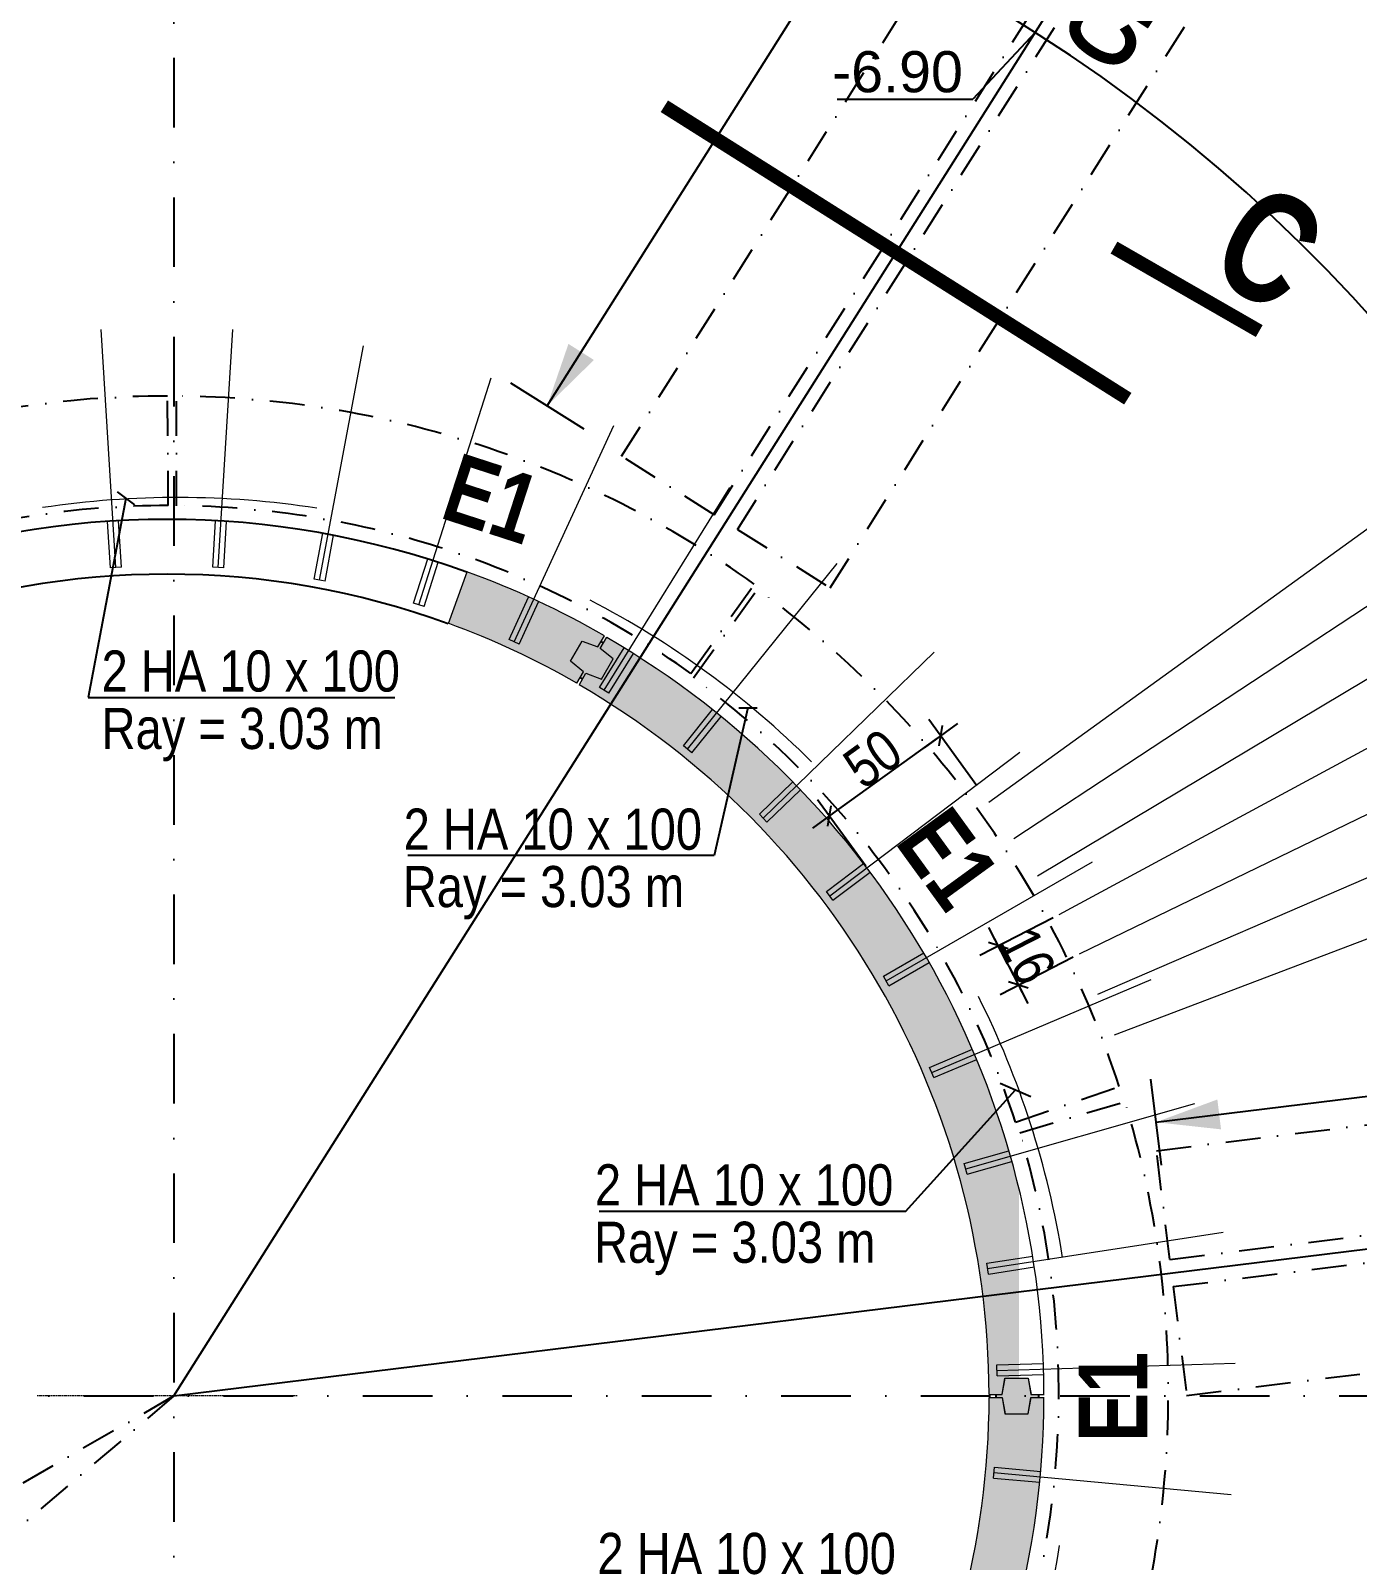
# Model space of a CAD drawing. Header units: metres. Extents: x 33574 to 39801, y -147554 to -143354.
# Drawn here: x 37489 to 37973, y -146426 to -145868 of the extents above; entities that cross this region are included whole.
import ezdxf
from ezdxf.enums import TextEntityAlignment as Align

# ---------------------------------------------------------------- set-up
doc = ezdxf.new("R2010")
doc.units = ezdxf.units.M
doc.header["$PDMODE"] = 65
for name, pattern in [('CACHEx2', [19.049999999999997, 12.7, -6.35]), ('INTERROMPU2', [9.524999999999999, 6.35, -3.175]), ('TIRETPTX2', [50.8, 25.4, -12.7, 0, -12.7]), ('VW-02', [0.69435, 0.48607, -0.20828])]:
    doc.linetypes.add(name, pattern=pattern)
for name, color, linetype in [('01_cote_gen', 4, 'Continuous'), ('01_isolant ext', 2, 'TIRETPTX2'), ('01_linteaux', 3, 'Continuous'), ('01_murs_coup', 5, 'Continuous'), ('01_murs_sup', 2, 'INTERROMPU2'), ('01_poch_murs', 251, 'Continuous'), ('01_texte', 230, 'Continuous'), ('AA_COTES', 2, 'Continuous')]:
    doc.layers.add(name, color=color, linetype=linetype)
doc.layers.add('B Faux plafonds', color=7, linetype='Continuous', lineweight=5)
doc.styles.add('ARIAL NA', font='ARIALN.TTF')
doc.styles.add('impact', font='impact.ttf')
doc.styles.add('MATTE_TXT', font='arial.ttf')
doc.styles.add('STYLE2', font='ARIALN.TTF')
doc.dimstyles.new('JB50', dxfattribs={"dimscale": 0.1, "dimtxt": 150, "dimasz": 15, "dimexe": 0.1, "dimexo": 0.1, "dimgap": 0.09, "dimtad": 1, "dimdec": 1, "dimdsep": 46, "dimtxsty": 'STYLE2', "dimblk1": 'BOND_G', "dimblk2": 'BOND_D', "dimsah": 1, "dimcen": 1.5, "dimdle": 0.01, "dimse1": 1, "dimse2": 1, "dimclrd": 4, "dimclre": 2, "dimclrt": 6, "dimazin": 2, "dimtfac": 2.333333333333333, "dimtdec": 1, "dimtix": 1, "dimtmove": 2, "dimatfit": 3, "dimldrblk": 'BOND_G', "dimfxl": 1, "dimtolj": 1, "dimtzin": 0, "dimarcsym": 0})
pattern_1 = [(0, (20298.83299314888, -129204.6844856523), (1.5875, 3.175), [0, -3.175])]
pattern_2 = [(135, (1211.661501504375, -135886.3766936216), (-11.22532015133644, 8.881784197001252e-16), [7.9375, -7.9375])]

# ---------------------------------------------------------------- blocks, each defined once
blk = doc.blocks.new('BOND_G')
at = {"layer": 'AA_COTES', "color": 0}
for p, q in [((0, -5), (0, 14.99999999999999)), ((5, 0), (-5, 0)), ((1.767766952966312, 1.767766952966312), (-1.767766952966426, -1.767766952966426))]:
    blk.add_line(p, q, dxfattribs=at)
blk = doc.blocks.new('BOND_D')
at = {"layer": 'AA_COTES', "color": 0}
for p, q in [((0, 5), (0, -15)), ((5, 0), (-5, 0)), ((-1.767766952966312, -1.767766952966312), (1.767766952966426, 1.767766952966426))]:
    blk.add_line(p, q, dxfattribs=at)
blk = doc.blocks.new('*D344')
at = {"layer": '01_linteaux', "color": 4, "lineweight": -2, "transparency": 16777216}
for p, q in [((37841.47269199282, -146200.2901984489), (37840.7890608234, -146198.9550398724)), ((37842.15632316224, -146201.6253570253), (37849.51391436078, -146215.995022175)), ((37850.1975455302, -146217.3301807515), (37850.88117669964, -146218.6653393279))]:
    blk.add_line(p, q, dxfattribs=at)
at = {"layer": 'DEFPOINTS', "color": 0, "lineweight": 0, "transparency": 16777216}
for p in [(37864.44330913688, -146190.2139197969), (37871.80090033543, -146204.5835849467), (37849.51391436078, -146215.995022175)]:
    blk.add_point(p, dxfattribs=at)
at = {"layer": '01_linteaux', "color": 4, "lineweight": -2, "transparency": 16777216, "xscale": 1.5, "yscale": 1.5, "zscale": 1.5}
for name, p, rotation in [('BOND_G', (37842.15632316224, -146201.6253570253), 297.1134656852948), ('BOND_D', (37849.51391436078, -146215.995022175), 117.1134656852948)]:
    blk.add_blockref(name, p, dxfattribs=dict(at, rotation=rotation))
at = {"layer": '01_linteaux', "color": 6, "lineweight": 0, "transparency": 16777216, "insert": (37852.66008874742, -146205.3156517264), "char_height": 15, "attachment_point": 5, "rotation": 297.11346568529484, "style": 'STYLE2'}
blk.add_mtext('\\A1;16', dxfattribs=at)
blk = doc.blocks.new('*D345')
at = {"layer": '01_linteaux', "color": 4, "lineweight": -2, "transparency": 16777216}
blk.add_line((37781.83917108322, -146153.4041815244), (37819.96441054589, -146125.8431879629), dxfattribs=at)
at = {"layer": 'DEFPOINTS', "color": 0, "lineweight": 0, "transparency": 16777216}
for p in [(37821.18003429078, -146124.9644053328), (37842.06981610152, -146153.8613292437), (37801.51332914907, -146183.1798880654)]:
    blk.add_point(p, dxfattribs=at)
at = {"layer": '01_linteaux', "color": 4, "lineweight": -2, "transparency": 16777216, "xscale": 1.5, "yscale": 1.5, "zscale": 1.5}
for name, p, rotation in [('BOND_D', (37821.18003429078, -146124.9644053328), 35.86342096028217), ('BOND_G', (37780.62354733833, -146154.2829641545), 215.8634209602822)]:
    blk.add_blockref(name, p, dxfattribs=dict(at, rotation=rotation))
at = {"layer": '01_linteaux', "color": 6, "lineweight": 0, "transparency": 16777216, "insert": (37796.40969138897, -146133.4097445275), "char_height": 15, "attachment_point": 5, "rotation": 35.86342096028217, "style": 'STYLE2'}
blk.add_mtext('\\A1;50', dxfattribs=at)
blk = doc.blocks.new('*U447')
at = {"layer": '01_murs_coup', "linetype": 'Continuous', "lineweight": 5}
blk.add_arc((0.7377012930373894, 326.0259652480599), 327.9999999999992, 261.1012359031711, 278.6379894647964, dxfattribs=at)
blk = doc.blocks.new('*U448')
at = {"layer": '01_cote_gen', "color": 0, "linetype": 'ByBlock', "lineweight": -2, "transparency": 16777216}
for p, rotation in [((37543.43931714266, -146039.9804659671), 180), ((37734.66970953307, -146103.4644313824), 144), ((37852.06340818974, -146267.2264427108), 108), ((37850.78001029091, -146468.714977691), 72)]:
    blk.add_blockref('*U447', p, dxfattribs=dict(at, rotation=rotation))

msp = doc.modelspace()

# ---------------------------------------------------------------- hatches: boundary and pattern name
at = {"layer": '01_murs_sup', "ltscale": 3}
h = msp.add_hatch(dxfattribs=at)
h.set_pattern_fill('DASH', color=256, scale=2.5, angle=135)
h.set_pattern_definition(pattern_2)
edge = h.paths.add_edge_path()
edge.add_line((38619.85975942877, -145131.6349017622), (38592.8597559124, -145131.6349017622))
edge.add_line((38592.8597559124, -145131.6349017622), (38592.85976770975, -144596.6220185353))
edge.add_arc((38581.83640637679, -144567.6481422858), 30.99999999998138, 200.7835595957978, 290.8297495042634, ccw=False)
edge.add_line((38552.85365288442, -144578.6481422858), (38460.81915986918, -144578.6481422858))
edge.add_arc((38431.8364063768, -144567.6481422858), 31.00000000000336, 200.7835595958433, 339.2164404041567, ccw=False)
edge.add_line((38402.85365288442, -144578.6481422858), (38310.81915986918, -144578.6481422858))
edge.add_arc((38281.8364063768, -144567.6481422858), 31.00000000000336, 200.7835595958433, 339.2164404041567, ccw=False)
edge.add_line((38252.85365288442, -144578.6481422858), (38160.81915986918, -144578.6481422858))
edge.add_arc((38131.8364063768, -144567.6481422858), 30.99999999999303, 201.3118853197231, 339.21644040420693, ccw=False)
edge.add_line((38102.95631485799, -144578.9149215001), (38011.01984804115, -144579.7669164767))
edge.add_arc((37981.92120965551, -144569.0772371503), 31.00000000000605, 205.0617590903189, 339.8286810938205, ccw=False)
edge.add_arc((38055.65423624864, -145780.6175167353), 1202.726036363769, 94.85607431748207, 99.19121332791286)
edge.add_arc((37833.10268825421, -144587.4697053421), 30.99999999999447, 212.034883978377, 349.0964430106714, ccw=False)
edge.add_arc((38055.6542362488, -145780.6175167352), 1202.726036363719, 101.9401136610933, 106.2742133279193)
edge.add_arc((37687.67754987871, -144624.0173050652), 30.9999999999968, 219.1178839784031, 356.17944301063665, ccw=False)
edge.add_arc((38055.65423624883, -145780.6175167352), 1202.726036363716, 109.0231136610926, 113.3572133279185)
edge.add_arc((37547.86878998945, -144678.217937674), 30.99999999974383, -3.228137757105287e-10, 3.262443010306697, ccw=False)
edge.add_arc((37547.8687899892, -144678.2179376741), 31, -106.92223189973828, 0, ccw=False)
edge.add_line((37538.8455135238, -144707.8756598023), (37538.8455135238, -144722.341862265))
edge.add_arc((38055.65423624888, -145780.6175167352), 1177.726036363744, 92.05394913478762, 116.028561673013, ccw=False)
edge.add_line((38013.44394914911, -144603.6481422858), (38572.85976755482, -144603.6481422858))
edge.add_line((38572.85976755482, -144603.6481422858), (38572.8597559124, -145131.6349014186))
edge.add_line((38572.8597559124, -145131.6349014186), (38387.86683301943, -145131.6349014186))
edge.add_line((38387.86683301943, -145131.6349014186), (38387.86395860227, -145494.6348953786))
edge.add_line((38387.86395860227, -145494.6348953786), (38012.60975566173, -145494.6348953786))
edge.add_line((38012.60975566173, -145494.6348953786), (38012.60975566173, -145627.4040440309))
edge.add_arc((37522.36195200062, -146364.8041766384), 885.4952651279937, 54.972460644416515, 56.382736305045626, ccw=False)
edge.add_line((38030.60975566173, -145639.6931267724), (38030.60975566173, -145514.6348953786))
edge.add_line((38030.60975566173, -145514.6348953786), (38120.60975558187, -145514.6348953786))
edge.add_line((38120.60975558187, -145514.6348953786), (38120.60975558187, -145690.6348835175))
edge.add_line((38120.60975558187, -145690.6348835175), (38096.46789063645, -145690.6348835175))
edge.add_arc((37522.3619519998, -146364.8041766382), 885.4952651283348, 49.58310368497262, 54.97246064434233)
edge.add_arc((37522.36195199977, -146364.8041766383), 885.4952651284469, 54.9724606443451, 88.93337311106023)
edge.add_line((37538.8455135238, -145479.4623461771), (37538.8455135238, -145499.4658924054))
edge.add_arc((37522.36195199974, -146364.8041766384), 865.4952651284898, 31.885060788713417, 88.90872238282088, ccw=False)
edge.add_line((38257.26215444713, -145907.6349012024), (38387.86068825978, -145907.634901203))
edge.add_line((38387.86068825978, -145907.634901203), (38387.85705872715, -146365.9957603085))
edge.add_line((38387.85705872715, -146365.9957603085), (38407.85951696527, -146365.9957603085))
edge.add_line((38407.85951696527, -146365.9957603085), (38407.85951696527, -145758.6903359441))
edge.add_line((38407.85951696527, -145758.6903359441), (38602.45553037126, -145758.6903359441))
edge.add_line((38602.45553037126, -145758.6903359441), (38602.45553037126, -145740.6903359441))
edge.add_line((38602.45553037126, -145740.6903359441), (38407.85951696527, -145740.6903359441))
edge.add_line((38407.85951696527, -145740.6903359441), (38407.85951696527, -145147.6349014186))
edge.add_line((38407.85951696527, -145147.6349014186), (38619.85975942877, -145147.6349014186))
edge.add_line((38619.85975942877, -145147.6349014186), (38619.85975942877, -145131.6349017622))
edge = h.paths.add_edge_path(flags=16)
edge.add_line((38387.86380023217, -145507.6348953786), (38387.86108262614, -145692.597199733))
edge.add_line((38387.86108262614, -145692.597199733), (38387.86165855697, -145692.5985063117))
edge.add_line((38387.86165855697, -145692.5985063117), (38387.86298066453, -145710.6361900963))
edge.add_line((38387.86298066453, -145710.6361900963), (38387.86224820535, -145710.6348835175))
edge.add_line((38387.86224820535, -145710.6348835175), (38387.86084662988, -145887.634901203))
edge.add_line((38387.86084662988, -145887.634901203), (38268.29180603761, -145887.6349012025))
edge.add_arc((38147.56387337932, -145944.94630127), 133.6406760744734, 25.39440870109206, 65.71043163573019)
edge.add_line((38202.53675377985, -145823.1357404712), (38202.53676413976, -145710.6348835175))
edge.add_line((38202.53676413976, -145710.6348835175), (38202.85976380173, -145710.6348835175))
edge.add_line((38202.85976380173, -145710.6348835175), (38202.85975573682, -145798.2138452048))
edge.add_arc((37522.36195199987, -146364.8041766384), 885.4952651284403, 39.78115613019892, 47.62597131948492)
edge.add_line((38119.15705963951, -145710.6348835175), (38202.85976380173, -145710.6348835175))
edge.add_line((38202.85976380173, -145710.6348835175), (38202.85976564348, -145690.6348835175))
edge.add_line((38202.85976564348, -145690.6348835175), (38138.60975590135, -145690.6348835175))
edge.add_line((38138.60975590135, -145690.6348835175), (38138.60975558187, -145690.6348835175))
edge.add_line((38138.60975558187, -145690.6348835175), (38138.60975558187, -145514.6348953786))
edge.add_line((38138.60975558187, -145514.6348953786), (38202.85978185086, -145514.6348953786))
edge.add_line((38202.85978185086, -145514.6348953786), (38202.85976564419, -145710.5971997362))
edge.add_line((38202.85976564419, -145710.5971997362), (38222.8597656442, -145710.5971997362))
edge.add_line((38222.8597656442, -145710.5971997362), (38222.85978185086, -145507.6348953786))
edge.add_line((38222.85978185086, -145507.6348953786), (38387.86380023217, -145507.6348953786))
h.paths.add_polyline_path([(38387.86683301943, -145131.6349015173), (37915.56930421361, -145131.6349015173), (37738.97997833929, -145286.8598370758), (37752.18420836882, -145301.8814318423), (37917.42175079962, -145156.6349015173), (38387.86663505682, -145156.6349015173)], flags=17)
h = msp.add_hatch(dxfattribs=at)
h.set_pattern_fill('DASH', color=256, scale=2.5, angle=135)
h.set_pattern_definition(pattern_2)
edge = h.paths.add_edge_path()
edge.add_line((37538.8455135238, -144722.341862265), (37538.8455135238, -144707.8756598023))
edge.add_arc((37547.86878998917, -144678.2179376741), 30.99999999998815, 226.2008839784407, 253.07776810030668, ccw=False)
edge.add_arc((38055.65423624868, -145780.6175167351), 1202.72603636355, 116.1061136610875, 120.4402133279125)
edge.add_arc((37415.81029081325, -144749.2443462307), 30.99999999999435, 0, 10.345443010625615, ccw=False)
edge.add_arc((37415.81029081324, -144749.2443462307), 30.99999999999636, -126.71611602166251, 5.377387424232438e-11, ccw=False)
edge.add_arc((38055.65423624893, -145780.6175167352), 1202.726036363755, 123.1891136610932, 127.5232133279169)
edge.add_arc((37293.51764339537, -144836.0124642499), 31.00000000004408, 0, 17.428443010622175, ccw=False)
edge.add_arc((37293.51764339542, -144836.0124642499), 30.99999999999636, -119.63311602164868, 0, ccw=False)
edge.add_arc((38055.65423624888, -145780.6175167352), 1202.726036363712, 130.2721136610881, 134.6062133279121)
edge.add_arc((37182.85738390327, -144937.1979616602), 31.00000000004577, -5.377387424232438e-11, 24.511443010564506, ccw=False)
edge.add_arc((37182.85738390332, -144937.1979616602), 31, -112.55011602162091, 0, ccw=False)
edge.add_arc((38055.6542362487, -145780.6175167352), 1202.726036363611, 137.3551136610777, 141.6892133279013)
edge.add_arc((37085.51850493808, -145051.2564578753), 31.00000000001319, 0, 31.59444301060978, ccw=False)
edge.add_arc((37085.5185049381, -145051.2564578753), 31.00000000000364, -105.46711602161918, 0, ccw=False)
edge.add_arc((38055.65423624857, -145780.6175167352), 1202.726036363478, 144.4381136610719, 148.772213327895)
edge.add_arc((37002.98667666827, -145176.4470934655), 31.00000000002467, -5.377387424232438e-11, 38.677443010546426, ccw=False)
edge.add_arc((37002.98667666831, -145176.4470934655), 30.99999999999272, -98.38411602166099, 0, ccw=False)
edge.add_arc((38055.65423624884, -145780.6175167351), 1202.726036363665, 151.5211136610797, 155.8552133279022)
edge.add_arc((36936.52157124675, -145310.8591006611), 31.00000000002007, 0, 45.76044301059147, ccw=False)
edge.add_arc((36936.52157124676, -145310.8591006611), 31, -91.30111602162748, 5.377387424232438e-11, ccw=False)
edge.add_arc((38055.65423624853, -145780.6175167353), 1202.726036363444, 158.6041136610622, 160.7596099109288)
edge.add_line((36920.10729933415, -145384.2804472971), (36895.63531951005, -145465.8389103738))
edge.add_arc((36876.69702955817, -145490.3815502827), 30.99999999998894, 5.377387424232438e-11, 52.34448233653029, ccw=False)
edge.add_arc((36876.69702955814, -145490.3815502826), 31.00000000001091, -85.74869509532238, 0, ccw=False)
edge.add_line((36878.99509683355, -145521.2962536906), (36863.80899557172, -145571.9074052174))
edge.add_arc((36844.65484696918, -145596.2819532402), 31.00000000002931, 0, 51.838823286970694, ccw=False)
edge.add_arc((36844.65484696921, -145596.2819532402), 30.99999999998909, -85.24303604581559, 0, ccw=False)
edge.add_line((36847.22565630422, -145627.1751715795), (36820.6599948077, -145715.7113071045))
edge.add_arc((36801.21439709822, -145739.853981557), 31.00000000000053, 0, 51.15046554258652, ccw=False)
edge.add_arc((36801.21439709823, -145739.853981557), 30.99999999998909, -84.55467830142197, 0, ccw=False)
edge.add_line((36804.15616646777, -145770.7140851371), (36777.50959882752, -145859.519858868))
edge.add_arc((36757.77394722726, -145883.4260098738), 30.99999999998018, 0, 50.45872493290841, ccw=False)
edge.add_arc((36757.77394722725, -145883.4260098738), 30.99999999999272, -83.86293769173221, 0, ccw=False)
edge.add_line((36761.08807184747, -145914.2483488182), (36734.35778654428, -146003.3331307851))
edge.add_arc((36714.33349735626, -146026.9980381906), 30.99999999998639, -5.377387424232438e-11, 49.763448720829786, ccw=False)
edge.add_arc((36714.33349735627, -146026.9980381907), 31, -83.16766147967297, 5.377387424232438e-11, ccw=False)
edge.add_line((36718.02139353024, -146057.7778923458), (36691.41124605946, -146146.4622875422))
edge.add_arc((36672.54588323079, -146171.061029082), 30.9999999999954, 0, 52.514539147360324, ccw=False)
edge.add_arc((36672.54588323079, -146171.061029082), 30.99999999999272, 274.06371430914675, 359.9999999999462, ccw=False)
edge.add_line((36674.74272135756, -146201.9830908219), (36648.2627694271, -146290.1353148722))
edge.add_arc((36629.38982455987, -146314.7282397092), 30.99999999999541, 0, 52.49687685459321, ccw=False)
edge.add_arc((36629.38982455985, -146314.7282397092), 31.00000000001455, -70.8742860169134, 0, ccw=False)
edge.add_line((36639.54672510597, -146344.0171005832), (36640.07824653362, -146365.9957603085))
edge.add_line((36640.07824653362, -146365.9957603085), (36665.08555599998, -146365.9957603085))
edge.add_line((36665.08555599998, -146365.9957603085), (36664.0791750752, -146324.3814381961))
edge.add_line((36664.0791750752, -146324.3814381961), (36911.92182545811, -145499.3089115099))
edge.add_line((36911.92182545811, -145499.3089115099), (37522.36195199976, -145499.3089115099))
edge.add_arc((37522.36195199928, -146364.8041766383), 865.4952651284111, 88.9087223827907, 89.99999999996851, ccw=False)
edge.add_line((37538.8455135238, -145499.4658924054), (37538.8455135238, -145479.4623461771))
edge.add_arc((37528.64075662712, -145915.1303716551), 435.7875233266934, 88.65819253990759, 90.82554326156212)
edge.add_line((37522.36195199975, -145479.3880830261), (36917.92960398343, -145479.3880830261))
edge.add_line((36917.92960398343, -145479.3880830261), (36945.68964092802, -145386.8952620134))
edge.add_arc((38055.65423624888, -145780.6175167353), 1177.726036363767, 116.0285616730126, 160.4695873568512, ccw=False)
h = msp.add_hatch(dxfattribs=at)
h.set_pattern_fill('DASH', color=256, scale=2.5, angle=135)
h.set_pattern_definition(pattern_2)
h.paths.add_polyline_path([(38407.85510526479, -146612.6917047548), (38407.85587380954, -146515.6349011665), (38596.3792487008, -146515.6349011665), (38596.3792487008, -146499.6349011665), (38407.85951696527, -146499.6349011665), (38407.85951696527, -146365.9957603085), (38387.85705872715, -146365.9957603085), (38387.85587380891, -146515.6349011665), (38387.85526409049, -146592.6340889082, -0.3316165824014951), (37538.8455135238, -147225.2994417661), (37538.8455135238, -147250.2994417661, 0.04526015738334291), (37702.76342142473, -147235.4310835851, -0.6784920947094194), (37759.07851987349, -147223.2781875027, 0.0290857858348107), (37860.17475014537, -147191.7479866602, -0.6786650772580168), (37913.41890098364, -147169.7305210296, 0.03963135764520873), (38039.75284261497, -147100.2283790938, -0.05889174878895797), (38038.89865489973, -147093.0013463906, -0.5957938614643646), (38086.84816357397, -147067.0453421585, 0.03959186487785516), (38194.70834237859, -146971.5691229358, -0.1147067523627306), (38191.52945163182, -146957.8948448957, -0.5230756100816683), (38233.36148744218, -146928.8488985313, 0.1000910596722721)])
h.paths.add_polyline_path([(36668.44265515712, -146504.8133812006), (36665.08555599998, -146365.9957603085), (36640.07824653362, -146365.9957603085), (36642.97325423234, -146485.7056831882, -0.328755579086477), (36664.80334446104, -146515.3183959108, -0.2553953403700908), (36650.54748296088, -146541.4073557578, 0.06071621505798748), (36725.09816708531, -146748.8556114966, -0.4496334161171455), (36759.79077259017, -146779.6349010365, -0.1753608633251859), (36752.61267866706, -146799.4721586813, 0.01836853256108478), (36788.51005155934, -146855.9402207592, -0.4913802896854275), (36827.36313299955, -146885.9290372062, -0.140327085577333), (36822.66638854748, -146902.3344859224, 0.03953732202023799), (36920.22180013218, -147008.0487978252, -0.5620629895725984), (36965.46633347841, -147035.5822914239, -0.0842861395221403), (36963.72927182847, -147045.8136373335, 0.03011723266168045), (37052.77672897865, -147109.7915810451, -0.6241365282367528), (37102.81067688741, -147134.2601083201, -0.03818521046561189), (37102.45011776993, -147138.9744123415, 0.0237593458811339), (37180.28911101862, -147176.7708181262, -0.6784920947084723), (37233.94115872896, -147197.7598860657, 0.06483465551945516), (37463.95288210294, -147247.2157891014, -0.6784920947094583), (37521.49040530327, -147250.1341140412, 0.004762977334731561), (37538.8455135238, -147250.2994417661), (37538.8455135238, -147225.2994417661, -0.3601863127720239)])
at = {"layer": '01_poch_murs'}
h = msp.add_hatch(dxfattribs=at)
h.set_pattern_fill('DOTS', color=256, scale=2)
h.set_pattern_definition(pattern_1)
h.paths.add_polyline_path([(37849.76233275586, -146290.4272466493, 0.1658102770852765), (37738.81314112253, -146116.1958401471), (37738.81314112253, -146142.388962333, -0.2129862054430066), (37838.8127245455, -146365.49581404), (37843.59683530677, -146365.487840511), (37844.5955153781, -146359.495760083), (37849.76233275586, -146359.495760083)])
h.paths.add_polyline_path([(37738.81314112253, -146116.1958401471, 0.03748820705066646), (37699.27021668547, -146089.1320266296), (37696.90333276735, -146093.2315898314), (37701.59948519007, -146097.0976152351), (37697.34968050269, -146104.4584928759), (37691.65352807997, -146102.3245182797), (37689.2702021634, -146106.4525598582, -0.05113669284430129), (37738.81314112253, -146142.388962333)])
h.paths.add_polyline_path([(37698.40423508945, -146088.6319507523, 0.04329152466980467), (37648.25958698674, -146065.2941214315), (37641.41918412023, -146084.0879738473, -0.04326689718798329), (37688.4042234879, -146105.9524789224), (37690.7875026762, -146101.8245182797), (37686.09135025348, -146097.9584928759), (37690.34115494086, -146090.5976152351), (37696.03730736357, -146092.7315898314)])
h.paths.add_polyline_path([(37760.8850582816, -146168.8301650925), (37780.34334037836, -146150.6741896608), (37759.03921234391, -146127.8419416949), (37739.58093024716, -146145.9979171266)], flags=25)
h = msp.add_hatch(color=256, dxfattribs=at)
h.dxf.hatch_style = 1
h.paths.add_polyline_path([(37701.61567046365, -146096.9476225775), (37696.91951804094, -146093.0815971737), (37698.10711569725, -146091.0246176941), (37697.24109029346, -146090.5246176941), (37696.05349263715, -146092.5815971737), (37690.35734021444, -146090.4476225775), (37686.10753552707, -146097.8085002183), (37690.80368794978, -146101.6745256221), (37689.61618794977, -146103.7313359561), (37690.48221335356, -146104.2313359561), (37691.66971335356, -146102.1745256221), (37697.36586577627, -146104.3085002183)])
h = msp.add_hatch(color=256, dxfattribs=at)
h.dxf.hatch_style = 1
h.paths.add_polyline_path([(37849.76233275586, -146359.495760083), (37844.5955153781, -146359.495760083), (37843.59683530677, -146365.487840511), (37841.22096700895, -146365.491800297), (37841.22096700895, -146365.9957600831), (37849.76233275586, -146365.9957600831)])
h.paths.add_polyline_path([(37853.09512475286, -146359.495760083), (37849.76233275586, -146359.495760083), (37849.76233275586, -146365.9957600831), (37856.83262864032, -146365.9957600831), (37856.83262864032, -146365.4657808248), (37854.090889805, -146365.4703503959)])
h.paths.add_polyline_path([(37854.09088980501, -146366.5211697701), (37856.83262864032, -146366.5257393412), (37856.83262864032, -146365.9957600831), (37849.76233275586, -146365.9957600831), (37849.76233275586, -146372.495760083), (37853.09512475286, -146372.495760083)])
h.paths.add_polyline_path([(37849.76233275586, -146365.9957600831), (37841.22096700895, -146365.9957600831), (37841.22096700894, -146366.499719869), (37843.59683530676, -146366.503679655), (37844.5955153781, -146372.495760083), (37849.76233275586, -146372.495760083)])
h = msp.add_hatch(color=256, dxfattribs=at)
h.dxf.hatch_style = 1
h.paths.add_polyline_path([(37849.79470515723, -146359.4957603084), (37844.62788777947, -146359.4957603084), (37843.62920770813, -146365.4878407364), (37841.25333941031, -146365.4918005224), (37841.25333941031, -146365.9957603085), (37849.79470515723, -146365.9957603085)])
h.paths.add_polyline_path([(37853.12749715422, -146359.4957603084), (37849.79470515723, -146359.4957603084), (37849.79470515723, -146365.9957603085), (37856.86500104169, -146365.9957603085), (37856.86500104169, -146365.4657810502), (37854.12326220636, -146365.4703506213)])
h.paths.add_polyline_path([(37854.12326220638, -146366.5211699955), (37856.86500104169, -146366.5257395666), (37856.86500104169, -146365.9957603085), (37849.79470515723, -146365.9957603085), (37849.79470515723, -146372.4957603084), (37853.12749715422, -146372.4957603084)])
h.paths.add_polyline_path([(37849.79470515723, -146365.9957603085), (37841.25333941031, -146365.9957603085), (37841.25333941031, -146366.4997200944), (37843.62920770812, -146366.5036798804), (37844.62788777945, -146372.4957603084), (37849.79470515723, -146372.4957603084)])
h = msp.add_hatch(dxfattribs=at)
h.set_pattern_fill('DOTS', color=256, scale=2)
h.set_pattern_definition(pattern_1)
h.paths.add_polyline_path([(37417.05655774016, -146640.176967322, -0.02601027697775948), (37389.2463621579, -146626.0530203742), (37386.87115382442, -146630.1670018863), (37391.56730624713, -146634.0330272901), (37387.31750155975, -146641.3939049309), (37381.62134913704, -146639.2599303347), (37379.24634913704, -146643.3735510026, 0.02602598800101315), (37408.92735462135, -146658.4503419671)])
h.paths.add_polyline_path([(37418.81314112253, -146640.9503017804, -0.001599403146000994), (37417.05655774016, -146640.176967322), (37408.92735462135, -146658.4503419671, 0.008389957832762128), (37418.81314112253, -146662.6436995668)])
h.paths.add_polyline_path([(37418.81314112253, -146640.9503017804), (37418.81314112253, -146662.6436995668, 0.09640888134956785), (37538.82932825031, -146685.9957596736), (37538.82932825031, -146665.9957596463, -0.1032573502534808)])
h.paths.add_polyline_path([(37578.81314112253, -146663.3171350294, -0.03343185520481382), (37538.82932825031, -146665.9957596463), (37538.82932825031, -146685.9957596736, 0.03132955598132199), (37578.81314112253, -146683.4859174108)])
h.paths.add_polyline_path([(37652.09723568604, -146665.2727453641), (37640.84537005483, -146648.1117366939, -0.05337548787622121), (37578.81314112253, -146663.3171350294), (37578.81314112253, -146683.4859174108, 0.05920163459272805)])
h.paths.add_polyline_path([(37698.40423508945, -146643.3595694137), (37696.03730736357, -146639.2599303347), (37690.34115494086, -146641.3939049309), (37686.09135025348, -146634.0330272901), (37690.7875026762, -146630.1670018863), (37688.4042234879, -146626.0390412436, -0.04377653951283225), (37640.84537005483, -146648.1117366939), (37652.09723568604, -146665.2727453641, 0.04008785263166796)])
h.paths.add_polyline_path([(37738.81314112253, -146615.795680019), (37738.81314112253, -146589.602557833, -0.05113669284430105), (37689.2702021634, -146625.5389603078), (37691.65352807997, -146629.6670018863), (37697.34968050269, -146627.5330272901), (37701.59948519007, -146634.8939049309), (37696.90333276735, -146638.7599303347), (37699.27021668547, -146642.8594935365, 0.03748820705066643)])
h.paths.add_polyline_path([(37826.87931185077, -146505.3438181318), (37804.48609555717, -146505.3438181318, -0.08974126751230488), (37738.81314112253, -146589.602557833), (37738.81314112253, -146615.795680019, 0.111739751350108)])
h.paths.add_polyline_path([(37849.76233275586, -146441.5642735167), (37849.76233275586, -146372.495760083), (37844.5955153781, -146372.495760083), (37843.59683530676, -146366.503679655), (37838.8127245455, -146366.495706126, -0.1209334578965822), (37804.48609555717, -146505.3438181318), (37826.87931185077, -146505.3438181318, 0.05308695196988791)])
h.paths.add_polyline_path([(37858.81269676769, -146366.5290394593), (37854.09088980501, -146366.5211697701), (37853.09512475286, -146372.495760083), (37849.76233275586, -146372.495760083), (37849.76233275586, -146441.5642735167, 0.0592534558250833)])

# ---------------------------------------------------------------- linework, layer by layer
at = {"layer": '01_isolant ext'}
for p, q in [((37541.36307106494, -145266.7467741369), (37541.36240037759, -147465.2447464801)), ((36439.59652736456, -146365.9957600831), (38638.09449970796, -146365.9957600831))]:
    msp.add_line(p, q, dxfattribs=at)
at = {"layer": '01_isolant ext', "ltscale": 0.5}
for p, q in [((37704.69840096011, -146022.9607739634), (37929.09380725221, -145667.5015572265)), ((37738.52247379904, -146044.3133404739), (37962.91788009117, -145688.854123737)), ((37746.97849200877, -146049.6514821015), (37971.37389830088, -145694.1922653646)), ((37780.80256484771, -146071.004048612), (38005.19797113982, -145715.5448318751)), ((37539.28053828121, -146040.9759506781), (37539.02076340433, -146000.9756981926)), ((37542.28085032891, -146041.0142606208), (37542.30258142095, -146001.0135367726)), ((37738.52247379905, -146044.3133404739), (37704.69840096012, -146022.9607739634)), ((37746.97849200876, -146049.6514821015), (37780.80256484771, -146071.004048612)), ((37730.00113391341, -146102.3141147613), (37753.1282649248, -146069.6763529956)), ((37730.95471655848, -146103.8525659553), (37754.3324787196, -146071.3943063446)), ((37899.89986014951, -146276.460040984), (38324.16984945511, -146224.1625837288)), ((37848.45571138818, -146266.0201326858), (37886.29332317612, -146253.0309180307)), ((37850.08298812757, -146269.9361467418), (37888.43227272238, -146258.5598532786)), ((37904.79340640526, -146316.1595775687), (38329.06339571085, -146263.8621203135)), ((37906.0167929692, -146326.0844617149), (38330.28678227477, -146273.7870044596)), ((37904.79340640526, -146316.1595775687), (37899.89986014951, -146276.460040984)), ((37910.91033922495, -146365.7839982996), (38335.18032853054, -146313.4865410443)), ((37906.0167929692, -146326.0844617149), (37910.91033922495, -146365.7839982996)), ((37541.36273572127, -146365.9957639085), (36783.71998513887, -146802.7446234018)), ((37541.36273572127, -146365.9957639085), (36877.22334195965, -146928.580446122))]:
    msp.add_line(p, q, dxfattribs=at)
for centre, radius, start, end in [((37538.84154554301, -146365.9756541939), 364.9999999999992, 89.97186732179479, 125.3357893301098), ((37540.02385559288, -146366.0064235644), 364.9999999999992, 54.27837327740356, 89.6422952850493), ((37538.84154554301, -146365.9756541939), 324.9999999999992, 89.92260788088409, 125.2955946211593), ((37540.02385559288, -146366.0064235644), 324.9999999999992, 54.229113837431, 89.60210057723665), ((37539.32960278791, -146366.349834079), 364.9999999999991, 18.08712219002748, 53.91045039863145), ((37539.32960278791, -146366.349834079), 324.9999999999991, 17.9813119367171, 53.87025569053527), ((37539.23827952289, -146364.8074655503), 364.9999999999991, 341.559262987065, 16.92318499435439), ((37539.23827952289, -146364.8074655503), 324.9999999999991, 341.5994576946641, 16.97244443462228)]:
    msp.add_arc(centre, radius, start, end, dxfattribs=at)
at = {"layer": '01_linteaux', "lineweight": 0}
for p, q in [((37520.19255897919, -146063.570451926), (37514.83676014553, -145976.7354623259)), ((37557.49846806861, -146063.570451926), (37562.85426690226, -145976.7354623259)), ((37594.5216173809, -146068.1549113257), (37610.50782543095, -145982.6362516532)), ((37630.70077371183, -146077.2543343937), (37657.07505635967, -145994.3483803566)), ((37665.48749793039, -146090.7307831518), (37701.85004793555, -146011.6943045035)), ((37698.35445875709, -146108.3799683739), (37744.15405692741, -146034.4110775655)), ((37518.19635232171, -146063.6935737383), (37517.15021423337, -146046.7322589387)), ((37522.18876563666, -146063.4473301138), (37521.1426026369, -146046.4856114187)), ((37555.50226141114, -146063.4473301138), (37556.54839949947, -146046.4860153141)), ((37559.49467472608, -146063.6935737383), (37560.54083772584, -146046.7318550432)), ((37592.55567118154, -146067.7874122901), (37595.67822705951, -146051.0832137334)), ((37596.48756358027, -146068.5224103614), (37599.61019381486, -146051.8178140319)), ((37522.18876563666, -146063.4473301138), (37518.19635232171, -146063.6935737383)), ((37559.49467472608, -146063.6935737383), (37555.50226141114, -146063.4473301138)), ((37628.79488971097, -146076.6480290455), (37633.94652861443, -146060.4541653546)), ((37632.60665771268, -146077.860639742), (37637.75841929078, -146061.6663904307)), ((37728.80342656851, -146129.9343464027), (37783.34579768131, -146062.154336419)), ((37596.48756358027, -146068.5224103614), (37592.55567118154, -146067.7874122901)), ((37663.67056738675, -146089.8948624621), (37670.77319572121, -146074.4568161033)), ((37632.60665771268, -146077.860639742), (37628.79488971097, -146076.6480290455)), ((37667.30442847403, -146091.5667038416), (37674.40722594153, -146076.1282898606)), ((37667.30442847403, -146091.5667038416), (37663.67056738675, -146089.8948624621)), ((37696.65402448562, -146107.3271040482), (37705.59997364554, -146092.8789000677)), ((37700.05489302854, -146109.4328326997), (37709.00105521604, -146094.9842846679)), ((37756.37282605062, -146155.0671748385), (37818.83116335723, -146094.5035215398)), ((37700.05489302854, -146109.4328326997), (37696.65402448562, -146107.3271040482)), ((37727.24526541946, -146128.6804987909), (37737.89892393458, -146115.4411572334)), ((37730.36158771757, -146131.1881940145), (37741.0154999255, -146117.948537192)), ((37730.36158771757, -146131.1881940145), (37727.24526541946, -146128.6804987909)), ((37780.64473320995, -146183.3974656213), (37850.07223198333, -146130.9682522563)), ((37754.98055815869, -146153.6313509924), (37767.18042742566, -146141.8015667805)), ((37757.76509394254, -146156.5029986847), (37769.96525372185, -146144.6729327731)), ((37757.76509394254, -146156.5029986847), (37754.98055815869, -146153.6313509924)), ((37779.43946393719, -146181.8014311668), (37793.00060637379, -146171.5605317704)), ((37781.85000248271, -146184.9935000759), (37795.41146784728, -146174.7523568156)), ((37801.25121067539, -146214.4957604211), (37876.59542080464, -146170.9957604211)), ((37781.85000248271, -146184.9935000759), (37779.43946393719, -146181.8014311668)), ((37800.25121067539, -146212.7637096135), (37814.96805318574, -146204.2669366286)), ((37802.25121067539, -146216.2278112287), (37816.96840363411, -146207.7308359122)), ((37802.25121067539, -146216.2278112287), (37800.25121067539, -146212.7637096135)), ((37817.87988525366, -146247.8906407886), (37897.99866531487, -146213.9792698121)), ((37817.10031350708, -146246.0488297527), (37832.74976376026, -146239.4249855965)), ((37818.65945700025, -146249.7324518245), (37817.10031350708, -146246.0488297527)), ((37818.65945700025, -146249.7324518245), (37834.30927990974, -146243.1084499363)), ((37830.27868318848, -146283.0758743783), (37913.95751414452, -146259.267194242)), ((37829.73135720834, -146281.1522230919), (37846.07618549067, -146276.5017184899)), ((37830.82600916862, -146284.9995256646), (37829.73135720834, -146281.1522230919)), ((37830.82600916862, -146284.9995256646), (37847.17122666613, -146280.3489103213)), ((37838.2596513418, -146319.5180889147), (37924.23004741287, -146306.1730149403)), ((37837.95286803204, -146317.5417579706), (37854.74530340777, -146314.935089832)), ((37838.56643465156, -146321.4944198589), (37837.95286803204, -146317.5417579706)), ((37838.56643465156, -146321.4944198589), (37855.35926990121, -146318.8876896484)), ((37841.64021625466, -146354.6658061334), (37858.62570252075, -146354.1424888902)), ((37841.70180637177, -146356.6648575728), (37928.66054398683, -146353.9856874784)), ((37841.76339648888, -146358.6639090122), (37841.64021625466, -146354.6658061334)), ((37841.76339648888, -146358.6639090122), (37858.74928722597, -146358.1405793074)), ((37840.36843199794, -146395.9445415576), (37840.7375054358, -146391.9616048524)), ((37840.7375054358, -146391.9616048524), (37857.65855993451, -146393.5295714605)), ((37840.36843199794, -146395.9445415576), (37857.28988943336, -146397.5125455033)), ((37840.55296871687, -146393.953073205), (37927.18184205454, -146401.9804204783))]:
    msp.add_line(p, q, dxfattribs=at)
at = {"layer": '01_linteaux', "linetype": 'CACHEx2', "lineweight": 0, "ltscale": 2, "const_width": 5, "flags": 128}
msp.add_lwpolyline([(37720.31295072793, -145895.1940407535), (37889.43331492264, -146001.956873306)], dxfattribs=at)
at = {"layer": '01_linteaux'}
for centre, radius, start, end in [((37522.36195199976, -146364.8041766383), 865.4952651284611, 31.88506078910411, 90), ((37538.81314112243, -146365.9957600831), 320, 70.00000000067635, 109.9945529882168), ((37538.81314112243, -146365.9957600831), 300, 70.00000000067635, 109.994189854136)]:
    msp.add_arc(centre, radius, start, end, dxfattribs=at)
at = {"layer": '01_murs_coup', "linetype": 'Continuous', "lineweight": 5}
for p, q in [((37838.71367294861, -146149.2187621646), (38243.92155717378, -145856.2911762977)), ((37847.88393464344, -146162.5051358728), (38265.48347258748, -145887.5312718258)), ((37856.4659254556, -146176.1788646279), (38285.66219266317, -145919.6821507793)), ((37864.4433091369, -146190.2139197969), (38304.41930611951, -145952.68261222)), ((37871.80090033544, -146204.5835849467), (38321.71910777624, -145986.4698379858)), ((37878.52469350133, -146219.2605066989), (38337.52866652075, -146020.9795122681)), ((37884.60188954674, -146234.2167467983), (38351.81788799405, -146056.1459440401)), ((37648.25958698668, -146065.2941214317), (37641.41918412023, -146084.0879738473)), ((37686.10753552707, -146097.8085002183), (37690.35734021444, -146090.4476225775)), ((37690.35734021444, -146090.4476225775), (37696.05349263715, -146092.5815971737)), ((37696.05349263715, -146092.5815971737), (37698.42868794977, -146088.4676382144)), ((37696.91951804094, -146093.0815971737), (37699.29471335356, -146088.9676382144)), ((37701.61567046365, -146096.9476225775), (37696.91951804094, -146093.0815971737)), ((37697.36586577627, -146104.3085002183), (37701.61567046365, -146096.9476225775)), ((37690.80368794977, -146101.6745256221), (37686.10753552707, -146097.8085002183)), ((37688.42868794977, -146105.7881462901), (37690.80368794978, -146101.6745256221)), ((37689.29471335356, -146106.2881462901), (37691.66971335356, -146102.1745256221)), ((37691.66971335356, -146102.1745256221), (37697.36586577627, -146104.3085002183)), ((37843.5955153781, -146365.495760083), (37844.5955153781, -146359.495760083)), ((37843.62788777946, -146365.4957603084), (37844.62788777947, -146359.4957603084)), ((37844.5955153781, -146359.495760083), (37853.09512475286, -146359.495760083)), ((37844.62788777947, -146359.4957603084), (37853.12749715422, -146359.4957603084)), ((37853.09512475286, -146359.495760083), (37854.09512475286, -146365.495760083)), ((37853.12749715422, -146359.4957603084), (37854.12749715422, -146365.4957603084)), ((37838.84509871113, -146365.495760083), (37843.59683530677, -146365.487840511)), ((37838.84509871113, -146366.495760083), (37843.59683530676, -146366.503679655)), ((37838.87747111249, -146365.4957603084), (37843.62920770813, -146365.4878407364)), ((37838.87747111249, -146366.4957603084), (37843.62920770812, -146366.5036798804)), ((37843.5955153781, -146366.495760083), (37844.5955153781, -146372.495760083)), ((37843.62788777946, -146366.4957603084), (37844.62788777945, -146372.4957603084)), ((37853.09512475286, -146372.495760083), (37854.09512475286, -146366.495760083)), ((37853.12749715422, -146372.4957603084), (37854.12749715423, -146366.4957603084)), ((37854.090889805, -146365.4703503959), (37858.84507093333, -146365.4624267497)), ((37854.09088980501, -146366.5211697701), (37858.84507093333, -146366.5290934163)), ((37854.12326220637, -146365.4703506213), (37858.8774433347, -146365.4624269751)), ((37854.12326220638, -146366.5211699955), (37858.8774433347, -146366.5290936417)), ((37844.5955153781, -146372.495760083), (37853.09512475286, -146372.495760083)), ((37844.62788777945, -146372.4957603084), (37853.12749715422, -146372.4957603084))]:
    msp.add_line(p, q, dxfattribs=at)
for centre, radius, start, end in [((37538.82932639611, -146365.8457674254), 319.9999999999992, 60.08450469332841, 70.00000000023225), ((37538.82932639611, -146365.8457674254), 299.9999999999989, 60.09013834449607, 70.00000000023225), ((37538.81314112253, -146365.995760083), 319.9999999999992, 0.09548334904683259, 59.90545530959692), ((37538.81314112253, -146365.995760083), 299.9999999999989, 0.0954827053806508, 59.89915232247481), ((37538.84551352389, -146365.9957603084), 299.9999999999989, 300.1008476771648, 359.9035088864763), ((37538.84551352389, -146365.9957603084), 319.9999999999992, 300.0945446907651, 359.9045166509532)]:
    msp.add_arc(centre, radius, start, end, dxfattribs=at)
at = {"layer": '01_poch_murs'}
for p, q in [((37697.24109029346, -146090.5246176941), (37698.10711569725, -146091.0246176941)), ((37689.61618794978, -146103.7313359561), (37690.48221335356, -146104.2313359561)), ((37841.22096700895, -146365.491800297), (37841.22096700894, -146366.499719869)), ((37841.25333941031, -146365.4918005224), (37841.25333941031, -146366.4997200944)), ((37856.83262864032, -146365.4657808248), (37856.83262864032, -146366.5257393412)), ((37856.86500104169, -146365.4657810502), (37856.86500104169, -146366.5257395666))]:
    msp.add_line(p, q, dxfattribs=at)
at = {"layer": '01_texte'}
for p, q in [((37541.36306043167, -146365.9952495428), (37999.18445813769, -145640.771689386)), ((37677.53457208894, -146004.5583786528), (37902.11877088268, -145648.8001003804)), ((37855.59395377449, -145868.2298582282), (37832.88568990516, -145892.5962085772)), ((37783.38631216159, -145892.5962085772), (37832.88568990516, -145892.5962085772)), ((37664.1949960148, -145996.1373293398), (37690.87414816381, -146012.9794279662)), ((37523.77280838635, -146038.3407763103), (37510.10072881255, -146111.0313288709)), ((37520.62182207205, -146035.979012904), (37526.92379470065, -146040.7025397166)), ((37510.10072881255, -146111.0313288709), (37621.90396766573, -146111.0313288709)), ((37750.80356357966, -146114.8030684594), (37738.54652552417, -146168.7521847352)), ((37747.46952658775, -146114.8030684594), (37754.13760057157, -146114.8030684594)), ((37738.54652552417, -146168.7521847352), (37626.74328667102, -146168.7521165204)), ((37899.6979603263, -146266.0616696226), (38337.64241248638, -146212.0786356009)), ((37842.81032111699, -146251.844275178), (37854.05899481102, -146256.6323702142)), ((37897.76803802323, -146250.4049215156), (37901.62788262936, -146281.7184177297)), ((37808.33982343055, -146298.593308528), (37848.434657964, -146254.2383226961)), ((37541.36306922317, -146365.9955035253), (38387.85821846848, -146261.6526440245)), ((37808.33982343055, -146298.593308528), (37696.5365845774, -146298.5932403133))]:
    msp.add_line(p, q, dxfattribs=at)
at = {"layer": '01_texte', "const_width": 4.999999999999999, "flags": 128}
msp.add_lwpolyline([(37937.40579052475, -145977.2649256859), (37884.40254340869, -145946.7906339842)], dxfattribs=at)
at = {"layer": '01_texte'}
msp.add_arc((37538.8458470257, -146365.9955027549), 590, 195.3553155423806, 180.0000249895218, dxfattribs=at)
for points in [[(37677.53457208931, -146004.558378653), (37685.31080039368, -145981.9497263386), (37689.95588229534, -145984.8820881723)], [(37677.53457208916, -146004.5583786529), (37694.60096419697, -145987.8144500059), (37689.95588229528, -145984.8820881722)], [(37899.6979603263, -146266.0616696226), (37922.12011788999, -146257.7630109176), (37922.79215177709, -146263.2149740733)], [(37899.69796032628, -146266.0616696225), (37923.46418566416, -146268.666937229), (37922.79215177708, -146263.2149740733)]]:
    msp.add_solid(points, dxfattribs=at)
at = {"layer": 'B Faux plafonds', "color": 1, "linetype": 'VW-02', "lineweight": 13, "true_color": 0xff0000}
msp.add_line((37586.33149071607, -146365.9957603084), (37491.3595363317, -146365.9957603084), dxfattribs=at)

# ---------------------------------------------------------------- block references
at = {"layer": '01_cote_gen', "lineweight": 0}
msp.add_blockref('*U448', (0, 0), dxfattribs=at)

# ---------------------------------------------------------------- texts
at = {"layer": '01_texte', "style": 'impact'}
for s, height, rotation, p in [('CH3', 24.99999999999999, 57.17330144826679, (37906.1463328282, -145866.1247035183)), ('E1', 25.00000000000001, 342, (37651.11597987149, -146057.4370053709)), ('E1', 25.00000000000001, 306, (37807.74328244189, -146181.5864389011)), ('E1', 25.00000000000001, 90, (37904.05001863861, -146366.3674699564))]:
    msp.add_text(s, height=height, rotation=rotation, dxfattribs=at).set_placement(p, align=Align.BOTTOM_CENTER)
at = {"layer": '01_texte'}
for s, style, p in [('-6.90', 'MATTE_TXT', (37781.50971997384, -145890.0912341065)), ('2 HA 10 x 100', 'ARIAL NA', (37514.93551756621, -146108.8598226862)), ('Ray = 3.03 m', 'ARIAL NA', (37514.93551756621, -146129.8154601278))]:
    msp.add_text(s, height=15, dxfattribs=dict(at, style=style)).set_placement(p)
for s, height, rotation, style, p in [('C', 39.99999999999999, 330.1031904268967, 'impact', (37917.49250186082, -145956.1835677427)), ('2 HA 10 x 100', 15, 359.9999650419907, 'ARIAL NA', (37625.17149252928, -146166.5806093767)), ('Ray = 3.03 m', 15, 359.9999650419907, 'ARIAL NA', (37624.85489309768, -146187.5362646478)), ('2 HA 10 x 100', 15, 359.9999650419907, 'ARIAL NA', (37694.96479043566, -146296.4217331696)), ('Ray = 3.03 m', 15, 359.9999650419907, 'ARIAL NA', (37694.64819100406, -146317.3773884407)), ('2 HA 10 x 100', 15, 3.495802875003813e-05, 'ARIAL NA', (37695.88962745239, -146430.9659201437))]:
    msp.add_text(s, height=height, rotation=rotation, dxfattribs=dict(at, style=style)).set_placement(p)

# ---------------------------------------------------------------- dimensions: what is measured, and where the dimension line sits
at = {"layer": '01_linteaux', "lineweight": 0}
dim = msp.add_aligned_dim(p1=(37801.51332914906, -146183.1798880654), p2=(37842.06981610151, -146153.8613292437), distance=35.656909507293484, dimstyle='JB50', dxfattribs=at)
dim.commit()
dim.dimension.update_dxf_attribs({"geometry": '*D345', "text_midpoint": (37796.40969138897, -146133.4097445275)})
dim = msp.add_aligned_dim(p1=(37864.4433091369, -146190.2139197969), p2=(37871.80090033544, -146204.5835849467), distance=-25.038583095890786, text='16', dimstyle='JB50', dxfattribs=at)
dim.commit()
dim.dimension.update_dxf_attribs({"geometry": '*D344', "text_midpoint": (37852.66008874742, -146205.3156517264)})

doc.saveas('drawing.dxf')
